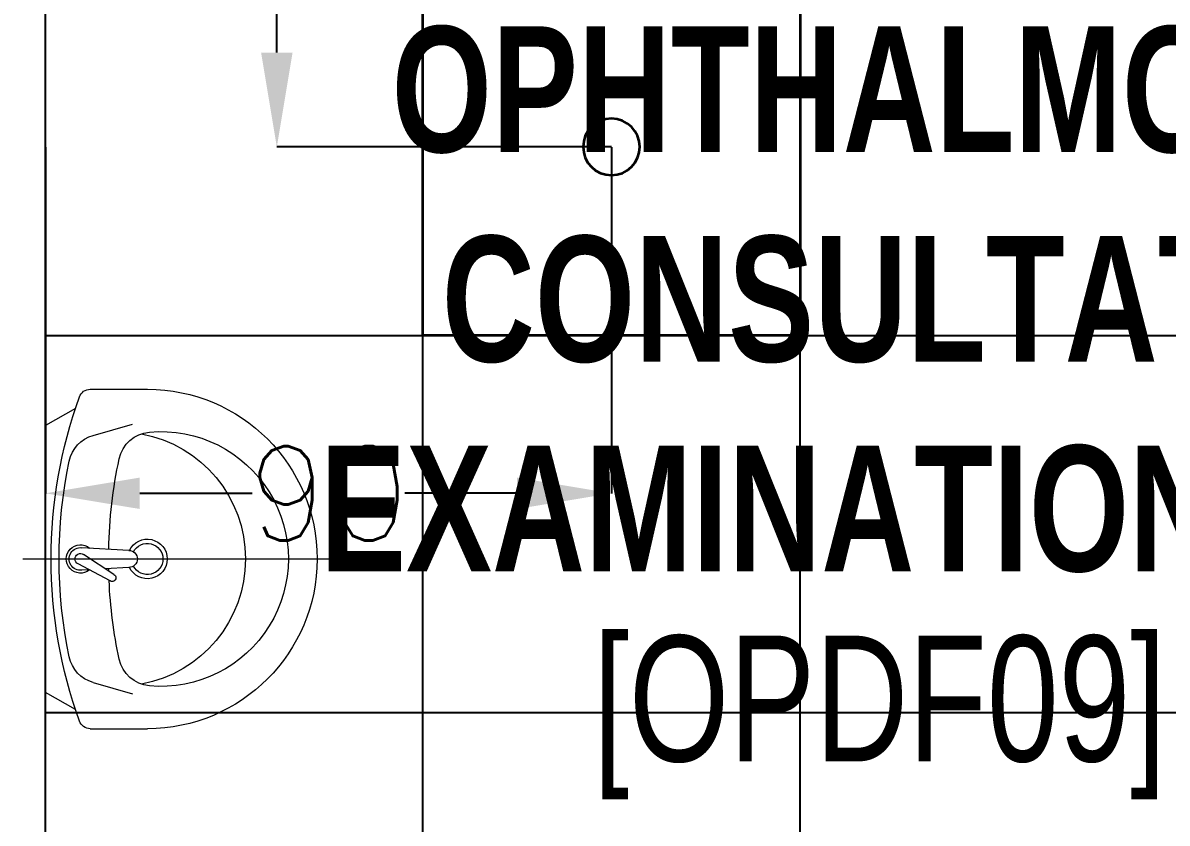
# Model space of a CAD drawing. Extents: x -12260 to 57327, y -29287 to 19916.
# Drawn here: x 10240 to 12060, y -9036 to -7763 of the extents above; entities that cross this region are included whole.
import ezdxf
from ezdxf.enums import TextEntityAlignment as Align

# ---------------------------------------------------------------- set-up
doc = ezdxf.new("R2010")
doc.units = 0
doc.header["$LTSCALE"] = 0.25
doc.linetypes.add('DASHDOT', pattern=[25.4, 12.7, -6.35, 0, -6.35])
for name, color, linetype, lineweight in [('01-First Floor$0$72_EGR_BASE_TEXT', 252, 'Continuous', 5), ('01-First Floor$0$SANIT', 250, 'Continuous', 5), ('01-First Floor$0$Walls', 251, 'Continuous', 5), ('E-DIM', 6, 'Continuous', 18), ('E-LITE-CIRC-NUMB', 6, 'Continuous', 25), ('E-LITE-CLNG', 150, 'Continuous', 35), ('E-LITE-CLNG-CNDT', 6, 'DASHDOT', 35), ('E-LITE-CTRL', 6, 'Continuous', 25), ('E-LITE-IDEN', 6, 'Continuous', 25)]:
    doc.layers.add(name, color=color, linetype=linetype, lineweight=lineweight)
doc.layers.add('01-First Floor$0$FALSE CEILING', color=251, linetype='Continuous')
doc.styles.add('01-First Floor$0$X3G_ENTITY_9EC9', font='swisscl.ttf', dxfattribs={"height": 0.2})
doc.styles.add('01-First Floor$0$X3G_ENTITY_9F38', font='swisscl.ttf', dxfattribs={"height": 0.2})
doc.styles.add('DC_SIMPLEX', font='SIMPLEX.shx', dxfattribs={"width": 0.7})
doc.styles.get("Standard").update_dxf_attribs({"font": 'romans.shx'})
doc.dimstyles.get("Standard").update_dxf_attribs({"dimtxt": 150, "dimasz": 150, "dimexe": 0.18, "dimexo": 0.0625, "dimgap": 0.09, "dimtad": 0, "dimtih": 1, "dimtoh": 1, "dimdec": 0, "dimlfac": 0.1, "dimzin": 0, "dimdsep": 46, "dimtxsty": 'Standard', "dimcen": 0.09, "dimclrd": 6, "dimadec": 0, "dimazin": 0, "dimtfac": 1, "dimtdec": 0, "dimtofl": 0, "dimtmove": 0, "dimatfit": 3, "dimfxl": 1, "dimtolj": 1, "dimtzin": 0, "dimarcsym": 0})

# ---------------------------------------------------------------- blocks, each defined once
blk = doc.blocks.new('01-First Floor$0$lav-manta 60')
at = {"layer": '01-First Floor$0$SANIT'}
for p, q in [((0, 0.04), (0, -0.56)), ((-0.2658, -0.0529), (-0.2358, 0)), ((-0.2358, 0), (0.2358, 0)), ((0.2658, -0.0529), (0.2358, 0)), ((0.0389, -0.1142), (0.0087, -0.0575)), ((-0.3, -0.0789), (-0.3, -0.18)), ((-0.015, -0.1473), (-0.0199, -0.064)), ((0.0274, -0.121), (-0.0078, -0.0673)), ((0.0191, -0.077), (0.0199, -0.064)), ((0.3, -0.0789), (0.3, -0.18)), ((-0.2185, -0.0841), (-0.2383, -0.1537)), ((0.2185, -0.0841), (0.2383, -0.1537)), ((0.015, -0.1473), (0.0174, -0.1057))]:
    blk.add_line(p, q, dxfattribs=at)
for centre, radius, start, end in [((0, -0.8557), 0.8457, 70.1771, 109.8229), ((0, -0.8696), 0.8457, 78.1914, 101.8086), ((0, -0.0617), 0.025, 320.7474, 220.368), ((-0.28, -0.0789), 0.02, 109.8229, 180), ((-0.1608, -0.1006), 0.06, 101.8086, 164.0794), ((0, -0.0617), 0.02, 353.2671, 186.682), ((0, -0.0617), 0.00966, 25.4127, 215.9577), ((0.1608, -0.1006), 0.06, 15.9206, 78.1914), ((0.28, -0.0789), 0.02, 0, 70.1771), ((0, -0.9572), 0.8457, 91.1572, 102.0883), ((0, -0.9572), 0.8457, 88.5486, 88.844), ((0.0332, -0.1176), 0.00666, 210.6852, 30.6852), ((0, -0.9572), 0.8457, 77.9117, 87.4274), ((-0.1645, -0.189), 0.06, 102.0883, 174.8142), ((0.1645, -0.189), 0.06, 5.1858, 77.9117), ((0, -0.18), 0.035, 115.3106, 64.6894), ((0, -0.18), 0.0275, 117.1496, 62.8504), ((0, -0.1473), 0.015, 180, 0), ((0, -0.18), 0.3, 180, 0), ((0, -0.1282), 0.2252, 190.6097, 349.3903), ((0, -0.2039), 0.2252, 174.8142, 5.1858)]:
    blk.add_arc(centre, radius, start, end, dxfattribs=at)
blk = doc.blocks.new('01-First Floor')
at = {"layer": '01-First Floor$0$FALSE CEILING', "linetype": 'Continuous'}
for p, q in [((10876, -10660), (10876, -7260)), ((11476, -10660), (11476, -7260)), ((10276, -8260), (14276, -8260)), ((10276, -8860), (14276, -8860))]:
    blk.add_line(p, q, dxfattribs=at)
at = {"layer": '01-First Floor$0$FALSE CEILING'}
blk.add_lwpolyline([(10276, -7260), (14276, -7260), (14276, -10660), (10276, -10660)], close=True, dxfattribs=at)
at = {"layer": '01-First Floor$0$Walls'}
blk.add_line((10276, -7260), (10276, -10660), dxfattribs=at)
at = {"layer": '01-First Floor$0$SANIT', "xscale": -900.000000000201, "yscale": 900.000000000201, "zscale": 900.000000000201, "rotation": 90}
blk.add_blockref('01-First Floor$0$lav-manta 60', (10276, -8615.5, 0), dxfattribs=at)
at = {"layer": '01-First Floor$0$72_EGR_BASE_TEXT', "insert": (11777.5, -7768.2, 0), "char_height": 200, "width": 2765.698, "attachment_point": 2, "style": '01-First Floor$0$X3G_ENTITY_9EC9'}
blk.add_mtext('{\\fSwis721 LtCn BT|b1|i0|c0|p34;OPHTHALMOLOGY CONSULTATION / EXAMINATION ROOM}', dxfattribs=at)
at = {"layer": '01-First Floor$0$72_EGR_BASE_TEXT', "insert": (11602.6, -8737.5, -0.1), "char_height": 200, "attachment_point": 2, "style": '01-First Floor$0$X3G_ENTITY_9F38'}
blk.add_mtext('[OPDF09]', dxfattribs=at)
blk = doc.blocks.new('*U16')
blk.add_lwpolyline([(-300, 300), (-300, -300), (300, -300), (300, 300)], close=True)
blk.add_circle((0, 0), 45)
at = {"layer": 'E-LITE-CIRC-NUMB', "style": 'DC_SIMPLEX', "width": 0.7, "flags": 8}
blk.add_attdef('CIRCUIT', text='', height=200, rotation=0, dxfattribs=at).set_placement((-473.9, 300), align=Align.RIGHT)
at = {"layer": 'E-LITE-CTRL', "style": 'DC_SIMPLEX', "width": 0.7, "flags": 8}
blk.add_attdef('CONTROL', (1118.9, -935), '', height=200, rotation=360, dxfattribs=at)
at = {"layer": 'E-LITE-IDEN', "style": 'DC_SIMPLEX', "width": 0.7, "flags": 8}
blk.add_attdef('TYPE', (460.4, 457.6), '', height=200, rotation=360, dxfattribs=at)
blk = doc.blocks.new('*D99')
at = {"layer": 'Defpoints', "color": 0}
for p in [(10643.9, -7260), (11176, -7260, -0.1), (11176, -7960)]:
    blk.add_point(p, dxfattribs=at)
at = {"layer": 'E-DIM', "color": 0, "lineweight": -2, "transparency": 16777216}
for p, q in [((11176, -7260), (10643.7, -7260)), ((11176, -7960), (10643.7, -7960))]:
    blk.add_line(p, q, dxfattribs=at)
at = {"layer": 'E-DIM', "color": 6, "lineweight": -2, "transparency": 16777216}
for p, q in [((10643.9, -7410), (10643.9, -7534.9)), ((10643.9, -7810), (10643.9, -7685.1))]:
    blk.add_line(p, q, dxfattribs=at)
at = {"layer": 'E-DIM', "color": 6, "transparency": 16777216}
for points in [[(10618.9, -7410), (10668.9, -7410), (10643.9, -7260)], [(10618.9, -7810), (10668.9, -7810), (10643.9, -7960)]]:
    blk.add_solid(points, dxfattribs=at)
at = {"layer": 'E-DIM', "color": 7, "transparency": 16777216, "insert": (10643.9, -7610), "char_height": 150, "attachment_point": 5}
blk.add_mtext('\\A1;70', dxfattribs=at)
blk = doc.blocks.new('*D100')
at = {"layer": 'Defpoints', "color": 0}
for p in [(10276, -7960), (11176, -7960), (10276, -8511)]:
    blk.add_point(p, dxfattribs=at)
at = {"layer": 'E-DIM', "color": 0, "lineweight": -2, "transparency": 16777216}
for p, q in [((10276, -7960.1), (10276, -8511.2)), ((11176, -7960.1), (11176, -8511.2))]:
    blk.add_line(p, q, dxfattribs=at)
at = {"layer": 'E-DIM', "color": 6, "lineweight": -2, "transparency": 16777216}
for p, q in [((10426, -8511), (10604.5, -8511)), ((11026, -8511), (10847.5, -8511))]:
    blk.add_line(p, q, dxfattribs=at)
at = {"layer": 'E-DIM', "color": 6, "transparency": 16777216}
for points in [[(10426, -8486), (10426, -8536), (10276, -8511)], [(11026, -8486), (11026, -8536), (11176, -8511)]]:
    blk.add_solid(points, dxfattribs=at)
at = {"layer": 'E-DIM', "color": 7, "transparency": 16777216, "insert": (10726, -8511), "char_height": 150, "attachment_point": 5}
blk.add_mtext('\\A1;90', dxfattribs=at)

msp = doc.modelspace()

# ---------------------------------------------------------------- block references
at = {"layer": 'E-LITE-CLNG'}
ref = msp.add_blockref('*U16', (11176, -7960), dxfattribs=dict(at, xscale=-1))
ref.add_attrib('TYPE', 'LD1', (11569.5, -7655.5), dxfattribs={"layer": 'E-LITE-IDEN', "height": 200, "rotation": 0, "style": 'DC_SIMPLEX', "width": 0.7, "flags": 8})
at = {"layer": 'E-LITE-CLNG-CNDT'}
msp.add_blockref('01-First Floor', (0, 0), dxfattribs=at)

# ---------------------------------------------------------------- dimensions: what is measured, and where the dimension line sits
at = {"layer": 'E-DIM'}
dim = msp.add_linear_dim(base=(10643.9, -7260), p1=(11176, -7960), p2=(11176, -7260, -0.1), angle=90, dimstyle='Standard', override={"dimclrt": 7}, dxfattribs=at)
dim.commit()
dim.dimension.update_dxf_attribs({"geometry": '*D99', "text_midpoint": (10643.9, -7610)})
dim = msp.add_linear_dim(base=(10276, -8511), p1=(11176, -7960), p2=(10276, -7960), dimstyle='Standard', override={"dimclrt": 7}, dxfattribs=at)
dim.commit()
dim.dimension.update_dxf_attribs({"geometry": '*D100', "text_midpoint": (10726, -8511)})

doc.saveas('drawing.dxf')
